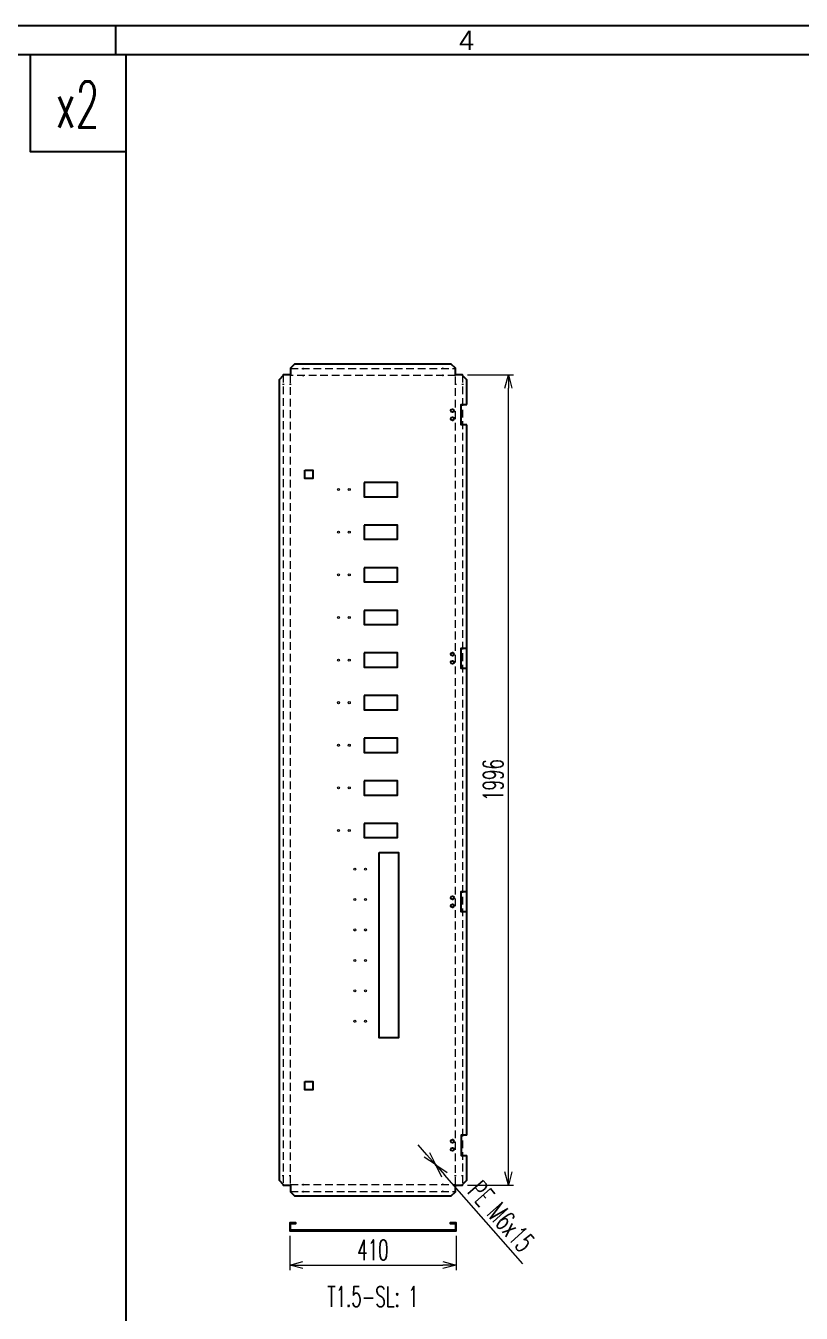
# Model space of a CAD drawing. Header units: millimetres. Extents: x 173893 to 258446, y -176540 to -123824.
# Drawn here: x 217126 to 219037, y -163891 to -160719 of the extents above; entities that cross this region are included whole.
import ezdxf
from ezdxf.enums import TextEntityAlignment as Align

# ---------------------------------------------------------------- set-up
doc = ezdxf.new("R2010")
doc.units = ezdxf.units.MM
doc.header["$LTSCALE"] = 3
doc.linetypes.add('HIDDEN', pattern=[9.525, 6.35, -3.175])
for name, color, linetype in [('@.DM. NÉT CHÍNH', 7, 'Continuous'), ('@.TEXT', 7, 'Continuous'), ('@.VISIBLE', 7, 'Continuous'), ('dim', 7, 'Continuous')]:
    doc.layers.add(name, color=color, linetype=linetype)
doc.layers.add('@.DM. NÉT ĐỨT', color=8, linetype='HIDDEN', lineweight=9)
doc.styles.add('Ann_w01', font='romans.shx', dxfattribs={"width": 0.6, "bigfont": 'chineset.shx'})
doc.styles.add('Arial', font='arial.ttf')
doc.dimstyles.new('Dim 01_SC25', dxfattribs={"dimscale": 25, "dimtxt": 2, "dimasz": 1.3, "dimexe": 0.5, "dimexo": 0.5, "dimgap": 0.5, "dimtad": 1, "dimdec": 1, "dimzin": 12, "dimdsep": 46, "dimtxsty": 'Ann_w01', "dimblk": 'OPEN30', "dimcen": 1.5, "dimclrd": 6, "dimclre": 6, "dimclrt": 3, "dimadec": 1, "dimazin": 3, "dimtm": 1e-09, "dimtfac": 1, "dimtdec": 1, "dimtix": 1, "dimtmove": 0, "dimatfit": 3, "dimldrblk": 'OPEN30', "dimfxl": 1, "dimtolj": 1, "dimlwd": 0, "dimlwe": 0, "dimarcsym": 0})

# ---------------------------------------------------------------- blocks, each defined once
blk = doc.blocks.new('_Open30')
at = {"color": 0, "linetype": 'ByBlock', "lineweight": -2}
for p, q in [((-1, 0.268), (0, 0)), ((0, 0), (-1, -0.268)), ((0, 0), (-1, 0))]:
    blk.add_line(p, q, dxfattribs=at)
blk = doc.blocks.new('*D235')
at = {"layer": 'Defpoints', "color": 0, "transparency": 16777216}
for p in [(217776.6, -163687.5), (218186.6, -163687.5), (218186.6, -163771.9)]:
    blk.add_point(p, dxfattribs=at)
at = {"layer": 'dim', "color": 6, "lineweight": 0, "transparency": 16777216}
for p, q in [((217776.6, -163700), (217776.6, -163784.4)), ((218186.6, -163700), (218186.6, -163784.4)), ((217809.1, -163771.9), (218154.1, -163771.9))]:
    blk.add_line(p, q, dxfattribs=at)
at = {"layer": 'dim', "color": 6, "lineweight": 0, "transparency": 16777216, "xscale": 32.5, "yscale": 32.5, "zscale": 32.5, "rotation": 180}
blk.add_blockref('_Open30', (217776.6, -163771.9), dxfattribs=at)
at = {"layer": 'dim', "color": 6, "lineweight": 0, "transparency": 16777216, "xscale": 32.5, "yscale": 32.5, "zscale": 32.5}
blk.add_blockref('_Open30', (218186.6, -163771.9), dxfattribs=at)
at = {"layer": 'dim', "color": 3, "transparency": 16777216, "insert": (217981.6, -163734.4), "char_height": 50, "attachment_point": 5, "style": 'Ann_w01'}
blk.add_mtext('\\A1;410', dxfattribs=at)
blk = doc.blocks.new('*D236')
at = {"layer": 'Defpoints', "color": 0, "transparency": 16777216}
for p in [(218202.5, -161578.8), (218315.5, -161578.8), (218202.5, -163574.8)]:
    blk.add_point(p, dxfattribs=at)
at = {"layer": 'dim', "color": 6, "lineweight": 0, "transparency": 16777216}
for p, q in [((218215, -161578.8), (218328, -161578.8)), ((218315.5, -163542.3), (218315.5, -161611.3)), ((218215, -163574.8), (218328, -163574.8))]:
    blk.add_line(p, q, dxfattribs=at)
at = {"layer": 'dim', "color": 6, "lineweight": 0, "transparency": 16777216, "xscale": 32.5, "yscale": 32.5, "zscale": 32.5}
for p, rotation in [((218315.5, -161578.8), 90), ((218315.5, -163574.8), 270)]:
    blk.add_blockref('_Open30', p, dxfattribs=dict(at, rotation=rotation))
at = {"layer": 'dim', "color": 3, "transparency": 16777216, "insert": (218278, -162576.8), "char_height": 50, "attachment_point": 5, "rotation": 90, "style": 'Ann_w01'}
blk.add_mtext('\\A1;1996', dxfattribs=at)
blk = doc.blocks.new('*D237')
at = {"layer": 'Defpoints', "color": 0, "transparency": 16777216}
for p in [(218135.8, -163524.4), (218136.5, -163525.2)]:
    blk.add_point(p, dxfattribs=at)
at = {"layer": 'dim', "color": 6, "lineweight": 0, "transparency": 16777216}
for p, q in [((218114.3, -163500), (218092.8, -163475.6)), ((218135.8, -163524.4), (218136.5, -163525.2)), ((218351.1, -163768.8), (218158, -163549.5))]:
    blk.add_line(p, q, dxfattribs=at)
at = {"layer": 'dim', "color": 6, "lineweight": 0, "transparency": 16777216, "xscale": 32.5, "yscale": 32.5, "zscale": 32.5}
for p, rotation in [((218135.8, -163524.4), 311.3813499903376), ((218136.5, -163525.2), 131.3813499903376)]:
    blk.add_blockref('_Open30', p, dxfattribs=dict(at, rotation=rotation))
at = {"layer": 'dim', "color": 3, "transparency": 16777216, "insert": (218297.8, -163651.6), "char_height": 50, "attachment_point": 5, "rotation": 311.3813, "style": 'Ann_w01'}
blk.add_mtext('\\A1;PE M6x15', dxfattribs=at)
blk = doc.blocks.new('KHUNG BAN VE (Made by Tung)')
at = {"layer": '@.VISIBLE', "color": 8}
blk.add_line((221.25, 207), (221.25, 210), dxfattribs=at)
for points in [[(0, 0), (297, 0), (297, 210), (0, 210)], [(3, 3), (294, 3), (294, 207), (3, 207)]]:
    blk.add_lwpolyline(points, close=True, dxfattribs=at)
at = {"layer": '@.TEXT', "color": 1, "style": 'Arial'}
blk.add_text('4', height=2, dxfattribs=at).set_placement((257.625, 208.5), align=Align.MIDDLE_CENTER)
for tag, height, p in [('DESIGNER_NAME', 2, (38, 15.5)), ('PROJECT_CODE', 2, (258.5, 15.5)), ('SCALE', 2, (289, 15.5)), ('APPROVED_NAME', 2, (38, 10.5)), ('CUSTOMER_NAME', 2, (258.5, 10.5)), ('PAGE', 2, (289, 10.5)), ('DRAWING_NAME', 4, (173, 8)), ('TOTAL', 2, (289, 5.5))]:
    blk.add_attdef(tag, text='', height=height, dxfattribs=at).set_placement(p, align=Align.MIDDLE_CENTER)

msp = doc.modelspace()

# ---------------------------------------------------------------- linework, layer by layer
for p, q in [((217778.54, -161578.78), (217778.54, -161580.18)), ((218184.74, -161578.78), (218184.74, -161580.18)), ((217778.54, -163574.78), (217778.54, -163573.38)), ((218184.74, -163574.78), (218184.74, -163573.38))]:
    msp.add_line(p, q)
at = {"color": 1}
for p, q in [((217808.56, -161562.98), (217810.56, -161562.98)), ((218154.72, -161562.98), (218152.72, -161562.98)), ((217760.84, -161600.98), (217760.84, -161602.98)), ((217778.04, -161600.98), (217778.04, -161602.98)), ((217808.56, -161580.18), (217810.56, -161580.18)), ((218154.72, -161580.18), (218152.72, -161580.18)), ((218185.24, -161600.98), (218185.24, -161602.98)), ((218202.44, -161600.98), (218202.44, -161602.98)), ((218135.14, -163524.78), (218137.14, -163524.78)), ((218136.14, -163523.78), (218136.14, -163525.78)), ((217760.84, -163552.58), (217760.84, -163550.58)), ((217778.04, -163552.58), (217778.04, -163550.58)), ((217808.56, -163573.38), (217810.56, -163573.38)), ((218154.72, -163573.38), (218152.72, -163573.38)), ((218185.24, -163552.58), (218185.24, -163550.58)), ((218202.44, -163552.58), (218202.44, -163550.58)), ((217808.56, -163590.58), (217810.56, -163590.58)), ((218154.72, -163590.58), (218152.72, -163590.58))]:
    msp.add_line(p, q, dxfattribs=at)
for points in [[(218213.04, -161651.78), (218213.04, -161590.78), (218202.54, -161580.28), (218202.54, -161578.78), (218184.74, -161578.78), (218184.74, -161562.48), (218174.64, -161552.38), (217788.64, -161552.38), (217778.54, -161562.48), (217778.54, -161578.78), (217760.74, -161578.78), (217760.74, -161580.28), (217750.24, -161590.78), (217750.24, -163562.78), (217760.74, -163573.28), (217760.74, -163574.78), (217778.54, -163574.78), (217778.54, -163591.08), (217788.64, -163601.18), (218174.64, -163601.18), (218184.74, -163591.08), (218184.74, -163574.78), (218202.54, -163574.78), (218202.54, -163573.28), (218213.04, -163562.78), (218213.04, -163501.78)], [(218213.04, -161701.78), (218199.44, -161701.78), (218199.44, -161651.78), (218213.04, -161651.78)], [(218213.04, -163451.78), (218213.04, -161701.78)], [(218213.04, -162301.78), (218199.44, -162301.78), (218199.44, -162251.78), (218213.04, -162251.78)], [(218213.04, -162901.78), (218199.44, -162901.78), (218199.44, -162851.78), (218213.04, -162851.78)], [(218213.04, -163451.78), (218199.44, -163451.78), (218199.44, -163501.78), (218213.04, -163501.78)]]:
    msp.add_lwpolyline(points)
for points in [[(217813.64, -161813.78), (217833.64, -161813.78), (217833.64, -161833.78), (217813.64, -161833.78)], [(217960.1, -161843.78), (217960.1, -161878.78), (218042.1, -161878.78), (218042.1, -161843.78)], [(217960.1, -161948.78), (217960.1, -161983.78), (218042.1, -161983.78), (218042.1, -161948.78)], [(217960.1, -162053.78), (217960.1, -162088.78), (218042.1, -162088.78), (218042.1, -162053.78)], [(217960.1, -162158.78), (217960.1, -162193.78), (218042.1, -162193.78), (218042.1, -162158.78)], [(217960.1, -162263.78), (217960.1, -162298.78), (218042.1, -162298.78), (218042.1, -162263.78)], [(217960.1, -162368.78), (217960.1, -162403.78), (218042.1, -162403.78), (218042.1, -162368.78)], [(217960.1, -162473.78), (217960.1, -162508.78), (218042.1, -162508.78), (218042.1, -162473.78)], [(217960.1, -162578.78), (217960.1, -162613.78), (218042.1, -162613.78), (218042.1, -162578.78)], [(217960.1, -162683.78), (217960.1, -162718.78), (218042.1, -162718.78), (218042.1, -162683.78)], [(217996.64, -162755.78), (218044.64, -162755.78), (218044.64, -163211.78), (217996.64, -163211.78)], [(217813.64, -163319.78), (217833.64, -163319.78), (217833.64, -163339.78), (217813.64, -163339.78)], [(217778.14, -163685.99), (217778.14, -163668.99), (217791.64, -163668.99), (217791.64, -163667.49), (217776.64, -163667.49), (217776.64, -163687.49), (218186.64, -163687.49), (218186.64, -163667.49), (218171.64, -163667.49), (218171.64, -163668.99), (218185.14, -163668.99), (218185.14, -163685.99)]]:
    msp.add_lwpolyline(points, close=True)
for centre in [(218177.64, -161666.78), (218177.64, -161686.78), (218177.64, -162266.78), (218177.64, -162286.78), (218177.64, -162866.78), (218177.64, -162886.78), (218177.64, -163466.78), (218177.64, -163486.78)]:
    msp.add_circle(centre, 4)
at = {"linetype": 'ByBlock', "lineweight": 9}
for centre in [(217896.8, -161861.28), (217923.4, -161861.28), (217896.8, -161966.28), (217923.4, -161966.28), (217896.8, -162071.28), (217923.4, -162071.28), (217896.8, -162176.28), (217923.4, -162176.28), (217896.8, -162281.28), (217923.4, -162281.28), (217896.8, -162386.28), (217923.4, -162386.28), (217896.8, -162491.28), (217923.4, -162491.28), (217896.8, -162596.28), (217923.4, -162596.28), (217896.8, -162701.28), (217923.4, -162701.28), (217936.84, -162796.28), (217963.44, -162796.28), (217936.84, -162871.28), (217963.44, -162871.28), (217936.84, -162946.28), (217963.44, -162946.28), (217936.84, -163021.28), (217963.44, -163021.28), (217936.84, -163096.28), (217963.44, -163096.28), (217936.84, -163171.28), (217963.44, -163171.28)]:
    msp.add_circle(centre, 2.5, dxfattribs=at)
at = {"layer": '@.DM. NÉT CHÍNH', "linetype": 'Continuous'}
msp.add_line((217373.52, -165280.48), (217373.52, -160789.84), dxfattribs=at)
msp.add_lwpolyline([(217373.52, -160789.84), (217137.05, -160789.84), (217137.05, -161028.65), (217373.52, -161028.65)], close=True, dxfattribs=at)
at = {"layer": '@.DM. NÉT ĐỨT', "linetype": 'HIDDEN'}
for p, q in [((217760.84, -161578.78), (217760.84, -163574.78)), ((217778.04, -161562.98), (218185.24, -161562.98)), ((218202.44, -161578.78), (218202.44, -163574.78)), ((217778.04, -163590.58), (218185.24, -163590.58))]:
    msp.add_line(p, q, dxfattribs=at)
msp.add_lwpolyline([(218185.24, -163573.38), (218185.24, -161580.18), (217778.04, -161580.18), (217778.04, -163573.38)], close=True, dxfattribs=at)

# ---------------------------------------------------------------- block references
at = {"layer": '@.VISIBLE', "xscale": 23.76, "yscale": 23.76, "zscale": 23.76}
msp.add_blockref('KHUNG BAN VE (Made by Tung)', (212091.51, -165708.16), dxfattribs=at)

# ---------------------------------------------------------------- texts
at = {"layer": 'dim', "color": 1, "style": 'Ann_w01', "width": 0.6}
for s, height, p in [('x2', 113.498, (217253.5, -160912.6)), ('T1.5-SL: 1', 50, (217981.64, -163849.57))]:
    msp.add_text(s, height=height, dxfattribs=at).set_placement(p, align=Align.MIDDLE_CENTER)

# ---------------------------------------------------------------- dimensions: what is measured, and where the dimension line sits
at = {"layer": 'dim'}
dim = msp.add_linear_dim(base=(218315.53, -161578.78), p1=(218202.54, -163574.78), p2=(218202.54, -161578.78), angle=90, dimstyle='Dim 01_SC25', dxfattribs=at)
dim.commit()
dim.dimension.update_dxf_attribs({"geometry": '*D236', "text_midpoint": (218278.03, -162576.78)})
dim = msp.add_diameter_dim_2p(p1=(218135.81, -163524.4), p2=(218136.47, -163525.15), text='PE M6x15', dimstyle='Dim 01_SC25', dxfattribs=at)
dim.commit()
dim.dimension.update_dxf_attribs({"geometry": '*D237', "text_midpoint": (218269.69, -163676.37), "dimtype": 163})
dim = msp.add_linear_dim(base=(218186.64, -163771.91), p1=(217776.64, -163687.49), p2=(218186.64, -163687.49), dimstyle='Dim 01_SC25', dxfattribs=at)
dim.commit()
dim.dimension.update_dxf_attribs({"geometry": '*D235', "text_midpoint": (217981.64, -163734.41)})

doc.saveas('drawing.dxf')
